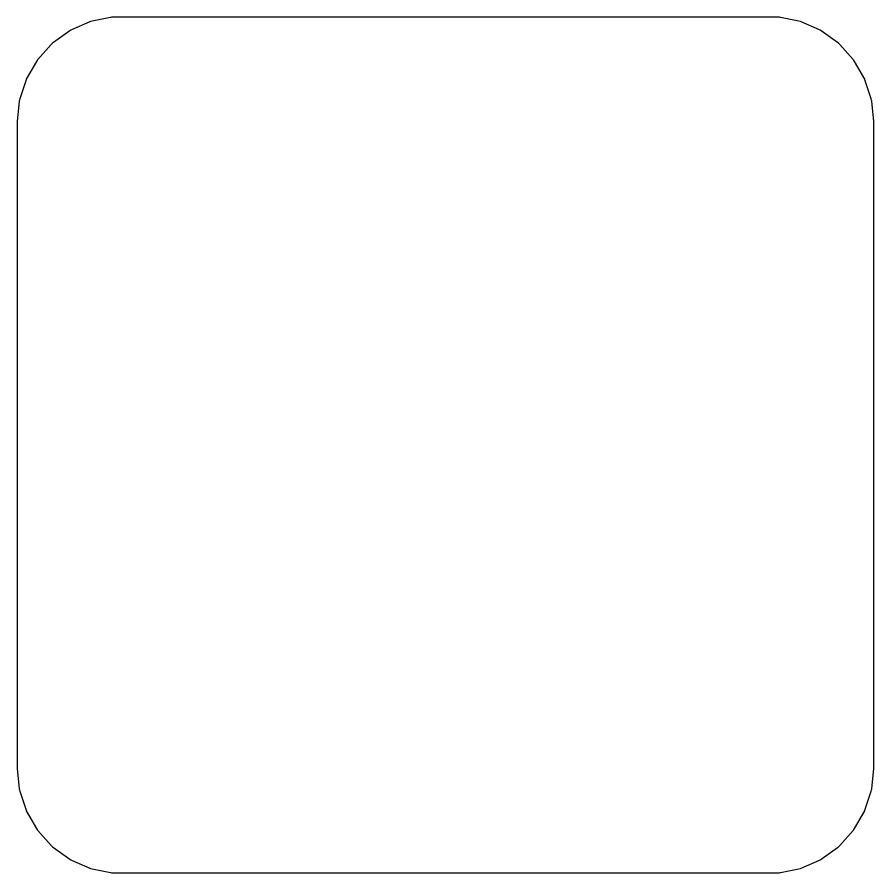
# Model space of a CAD drawing. Header units: millimetres. Extents: x -16 to 249, y -82 to 7.
# Drawn here: x 226.12 to 239.38, y -63.12 to -49.88 of the extents above; entities that cross this region are included whole.
import ezdxf

# ---------------------------------------------------------------- set-up
doc = ezdxf.new("R2010")
doc.units = ezdxf.units.MM
doc.layers.get('0').update_dxf_attribs({"lineweight": 25, "true_color": 0xffffff})

msp = doc.modelspace()

# ---------------------------------------------------------------- linework, layer by layer
for p, q in [((227.561, -49.88), (227.254, -49.9452)), ((227.579, -49.8761), (227.561, -49.88)), ((237.921, -49.8761), (227.579, -49.8761)), ((237.939, -49.88), (237.921, -49.8761)), ((238.246, -49.9452), (237.939, -49.88)), ((227.245, -49.9471), (226.959, -50.0746)), ((227.254, -49.9452), (227.245, -49.9471)), ((238.255, -49.9471), (238.246, -49.9452)), ((238.541, -50.0746), (238.255, -49.9471)), ((226.934, -50.0859), (226.68, -50.2702)), ((226.951, -50.0783), (226.934, -50.0859)), ((226.959, -50.0746), (226.951, -50.0783)), ((238.549, -50.0783), (238.541, -50.0746)), ((238.566, -50.0859), (238.549, -50.0783)), ((238.82, -50.2702), (238.566, -50.0859)), ((226.68, -50.2702), (226.665, -50.2813)), ((238.835, -50.2813), (238.82, -50.2702)), ((226.645, -50.3005), (226.435, -50.5336)), ((226.657, -50.2866), (226.645, -50.3005)), ((226.665, -50.2813), (226.657, -50.2866)), ((238.843, -50.2866), (238.835, -50.2813)), ((238.855, -50.3005), (238.843, -50.2866)), ((239.065, -50.5336), (238.855, -50.3005)), ((226.429, -50.5402), (226.425, -50.548)), ((226.435, -50.5336), (226.429, -50.5402)), ((239.071, -50.5402), (239.065, -50.5336)), ((239.075, -50.548), (239.071, -50.5402)), ((226.415, -50.5643), (226.258, -50.8359)), ((226.425, -50.548), (226.415, -50.5643)), ((239.085, -50.5643), (239.075, -50.548)), ((239.242, -50.8359), (239.085, -50.5643)), ((226.256, -50.8444), (226.159, -51.1426)), ((226.258, -50.8359), (226.256, -50.8444)), ((239.244, -50.8444), (239.242, -50.8359)), ((239.341, -51.1426), (239.244, -50.8444)), ((226.151, -51.1792), (226.118, -51.4911)), ((226.153, -51.1605), (226.151, -51.1792)), ((226.159, -51.1426), (226.153, -51.1605)), ((239.347, -51.1605), (239.341, -51.1426)), ((239.349, -51.1792), (239.347, -51.1605)), ((239.382, -51.4911), (239.349, -51.1792)), ((226.118, -51.4911), (226.117, -51.5)), ((226.117, -51.5), (226.117, -61.5)), ((239.383, -51.5), (239.382, -51.4911)), ((239.383, -61.5), (239.383, -51.5)), ((226.117, -61.5), (226.118, -61.5089)), ((226.118, -61.5089), (226.151, -61.8208)), ((239.349, -61.8208), (239.382, -61.5089)), ((239.382, -61.5089), (239.383, -61.5)), ((226.151, -61.8208), (226.153, -61.8395)), ((226.153, -61.8395), (226.159, -61.8574)), ((226.159, -61.8574), (226.256, -62.1556)), ((239.244, -62.1556), (239.341, -61.8574)), ((239.341, -61.8574), (239.347, -61.8395)), ((239.347, -61.8395), (239.349, -61.8208)), ((226.256, -62.1556), (226.258, -62.1641)), ((226.258, -62.1641), (226.415, -62.4357)), ((239.085, -62.4357), (239.242, -62.1641)), ((239.242, -62.1641), (239.244, -62.1556)), ((226.415, -62.4357), (226.425, -62.452)), ((226.425, -62.452), (226.429, -62.4598)), ((226.429, -62.4598), (226.435, -62.4664)), ((226.435, -62.4664), (226.645, -62.6995)), ((238.855, -62.6995), (239.065, -62.4664)), ((239.065, -62.4664), (239.071, -62.4598)), ((239.071, -62.4598), (239.075, -62.452)), ((239.075, -62.452), (239.085, -62.4357)), ((226.645, -62.6995), (226.657, -62.7134)), ((226.657, -62.7134), (226.665, -62.7187)), ((226.665, -62.7187), (226.68, -62.7298)), ((226.68, -62.7298), (226.934, -62.9141)), ((238.566, -62.9141), (238.82, -62.7298)), ((238.82, -62.7298), (238.835, -62.7187)), ((238.835, -62.7187), (238.843, -62.7134)), ((238.843, -62.7134), (238.855, -62.6995)), ((226.934, -62.9141), (226.951, -62.9217)), ((226.951, -62.9217), (226.959, -62.9254)), ((226.959, -62.9254), (227.245, -63.0529)), ((238.255, -63.0529), (238.541, -62.9254)), ((238.541, -62.9254), (238.549, -62.9217)), ((238.549, -62.9217), (238.566, -62.9141)), ((227.245, -63.0529), (227.254, -63.0548)), ((227.254, -63.0548), (227.561, -63.12)), ((227.561, -63.12), (227.579, -63.1239)), ((227.579, -63.1239), (237.921, -63.1239)), ((237.921, -63.1239), (237.939, -63.12)), ((237.939, -63.12), (238.246, -63.0548)), ((238.246, -63.0548), (238.255, -63.0529))]:
    msp.add_line(p, q)

doc.saveas('drawing.dxf')
